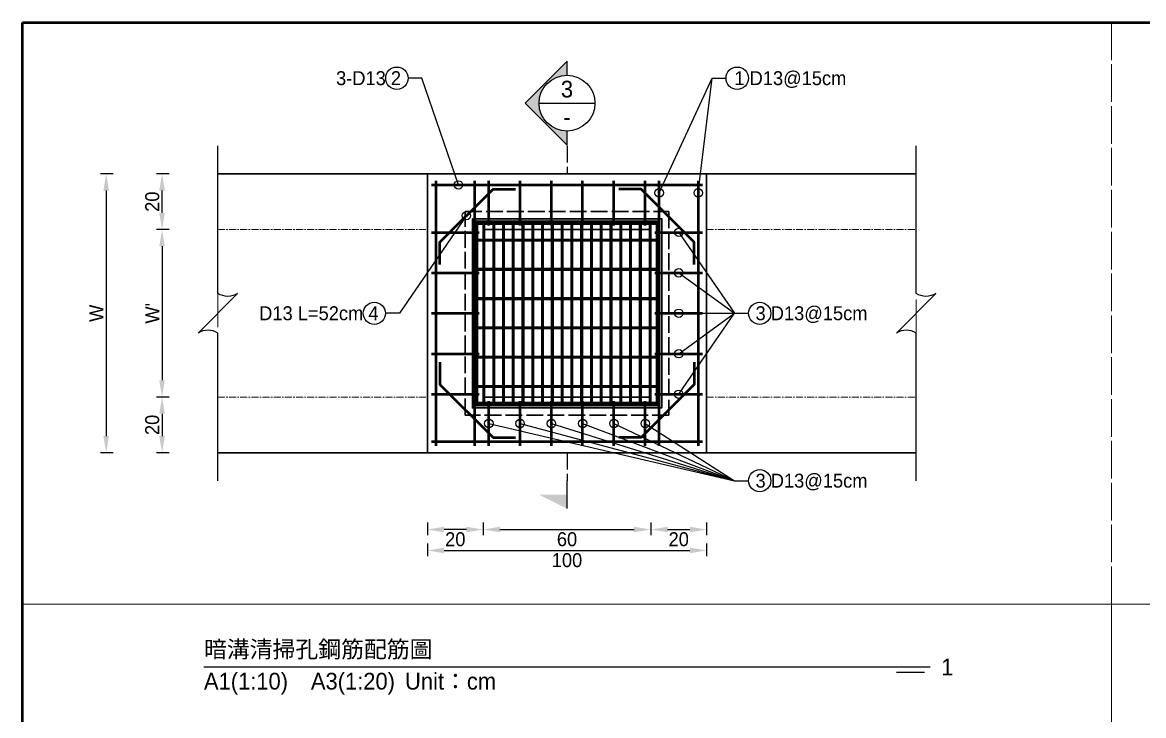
# Model space of a CAD drawing. Extents: x -7340 to 3675, y -3342 to 777.
# Drawn here: x -3420 to -3018.6, y -248.4 to 0 of the extents above; entities that cross this region are included whole.
import ezdxf
from ezdxf import colors
from ezdxf.entities.mleader import LeaderData, LeaderLine
from ezdxf.math import Vec2, Vec3

# ---------------------------------------------------------------- set-up
doc = ezdxf.new("R2010")
doc.units = 0
doc.header["$MEASUREMENT"] = 0
doc.linetypes.add('ACAD_ISO02W100', pattern=[15, 12, -3])
doc.linetypes.add('CENTERX2', pattern=[4, 2.5, -0.5, 0.5, -0.5])
for name, color, linetype, lineweight in [('一、3.基本-變更', 1, 'Continuous', 50), ('二、1.繪圖-既有設施', 8, 'Continuous', 20), ('二、2.繪圖-施作項目', 181, 'Continuous', 30), ('二、5.繪圖-鋼筋', 60, 'Continuous', 50), ('二、6.繪圖-其他施作項目', 35, 'Continuous', 30)]:
    doc.layers.add(name, color=color, linetype=linetype, lineweight=lineweight)
doc.layers.add('一、4.基本-隱藏', color=9, linetype='ACAD_ISO02W100', lineweight=20, plot=False)
doc.layers.add('三、3.文字-註解文字', color=2, linetype='Continuous')
doc.styles.add('次圖名(詳圖)', font='MS PGothic.ttf', dxfattribs={"height": 6})
doc.styles.add('註解文字(詳圖)', font='MS PGothic.ttf', dxfattribs={"height": 5})
doc.dimstyles.new('註解文字(詳圖)', dxfattribs={"dimtxt": 5, "dimasz": 6, "dimexe": 2, "dimexo": 5, "dimgap": 1, "dimtad": 2, "dimzin": 0, "dimdsep": 46, "dimtxsty": '註解文字(詳圖)', "dimcen": 0.1, "dimclrd": 144, "dimclre": 144, "dimclrt": 256, "dimadec": 0, "dimazin": 0, "dimtfac": 1, "dimtofl": 0, "dimtmove": 0, "dimatfit": 3, "dimfxlon": 1, "dimtolj": 1, "dimtzin": 0, "dimlwd": -1, "dimlwe": -1, "dimarcsym": 1})
pattern_1 = [(45, (-4660.3608, 109.4043), (-2.65165, 2.65165), []), (45, (-4659.477, 109.4043), (-2.65165, 2.65165), []), (45, (-4658.593, 109.4043), (-2.65165, 2.65165), []), (45, (-4657.709, 109.4043), (-2.65165, 2.65165), [])]

# ---------------------------------------------------------------- blocks, each defined once
blk = doc.blocks.new('*D136')
at = {"layer": 'Defpoints', "color": 0, "transparency": 16777216}
for p in [(-3275, -134.25), (-3255, -134.25), (-3275, -181.75)]:
    blk.add_point(p, dxfattribs=at)
at = {"layer": '三、3.文字-註解文字', "color": 144, "transparency": 16777216}
for p, q in [((-3275, -179.25), (-3275, -183.75)), ((-3255, -179.25), (-3255, -183.75)), ((-3261, -181.75), (-3269, -181.75))]:
    blk.add_line(p, q, dxfattribs=at)
for points in [[(-3269, -180.75), (-3269, -182.75), (-3275, -181.75)], [(-3261, -180.75), (-3261, -182.75), (-3255, -181.75)]]:
    blk.add_solid(points, dxfattribs=at)
at = {"layer": '三、3.文字-註解文字', "transparency": 16777216, "insert": (-3265, -185.25), "char_height": 5, "attachment_point": 5, "style": '註解文字(詳圖)'}
blk.add_mtext('\\A1;20', dxfattribs=at)
blk = doc.blocks.new('*D137')
at = {"layer": 'Defpoints', "color": 0, "transparency": 16777216}
for p in [(-3255, -134.25), (-3195, -134.25), (-3195, -181.75)]:
    blk.add_point(p, dxfattribs=at)
at = {"layer": '三、3.文字-註解文字', "color": 144, "transparency": 16777216}
for p, q in [((-3255, -179.25), (-3255, -183.75)), ((-3195, -179.25), (-3195, -183.75)), ((-3249, -181.75), (-3201, -181.75))]:
    blk.add_line(p, q, dxfattribs=at)
for points in [[(-3249, -180.75), (-3249, -182.75), (-3255, -181.75)], [(-3201, -180.75), (-3201, -182.75), (-3195, -181.75)]]:
    blk.add_solid(points, dxfattribs=at)
at = {"layer": '三、3.文字-註解文字', "transparency": 16777216, "insert": (-3225, -185.25), "char_height": 5, "attachment_point": 5, "style": '註解文字(詳圖)'}
blk.add_mtext('\\A1;60', dxfattribs=at)
blk = doc.blocks.new('*D138')
at = {"layer": 'Defpoints', "color": 0, "transparency": 16777216}
for p in [(-3195, -134.25), (-3175, -134.25), (-3175, -181.75)]:
    blk.add_point(p, dxfattribs=at)
at = {"layer": '三、3.文字-註解文字', "color": 144, "transparency": 16777216}
for p, q in [((-3195, -179.25), (-3195, -183.75)), ((-3175, -179.25), (-3175, -183.75)), ((-3189, -181.75), (-3181, -181.75))]:
    blk.add_line(p, q, dxfattribs=at)
for points in [[(-3189, -180.75), (-3189, -182.75), (-3195, -181.75)], [(-3181, -180.75), (-3181, -182.75), (-3175, -181.75)]]:
    blk.add_solid(points, dxfattribs=at)
at = {"layer": '三、3.文字-註解文字', "transparency": 16777216, "insert": (-3185, -185.25), "char_height": 5, "attachment_point": 5, "style": '註解文字(詳圖)'}
blk.add_mtext('\\A1;20', dxfattribs=at)
blk = doc.blocks.new('*D139')
at = {"layer": 'Defpoints', "color": 0, "transparency": 16777216}
for p in [(-3275, -154.25), (-3175, -154.25), (-3175, -189.25)]:
    blk.add_point(p, dxfattribs=at)
at = {"layer": '三、3.文字-註解文字', "color": 144, "transparency": 16777216}
for p, q in [((-3275, -186.75), (-3275, -191.25)), ((-3175, -186.75), (-3175, -191.25)), ((-3269, -189.25), (-3181, -189.25))]:
    blk.add_line(p, q, dxfattribs=at)
for points in [[(-3269, -188.25), (-3269, -190.25), (-3275, -189.25)], [(-3181, -188.25), (-3181, -190.25), (-3175, -189.25)]]:
    blk.add_solid(points, dxfattribs=at)
at = {"layer": '三、3.文字-註解文字', "transparency": 16777216, "insert": (-3225, -192.75), "char_height": 5, "attachment_point": 5, "style": '註解文字(詳圖)'}
blk.add_mtext('\\A1;100', dxfattribs=at)
blk = doc.blocks.new('*D140')
at = {"layer": 'Defpoints', "color": 0, "transparency": 16777216}
for p in [(-3370, -54.25), (-3350, -54.25), (-3350, -74.25)]:
    blk.add_point(p, dxfattribs=at)
at = {"layer": '三、3.文字-註解文字', "color": 144, "transparency": 16777216}
for p, q in [((-3367.5, -54.25), (-3372, -54.25)), ((-3370, -68.25), (-3370, -60.25)), ((-3367.5, -74.25), (-3372, -74.25))]:
    blk.add_line(p, q, dxfattribs=at)
for points in [[(-3371, -60.25), (-3369, -60.25), (-3370, -54.25)], [(-3371, -68.25), (-3369, -68.25), (-3370, -74.25)]]:
    blk.add_solid(points, dxfattribs=at)
at = {"layer": '三、3.文字-註解文字', "transparency": 16777216, "insert": (-3373.5, -64.25), "char_height": 5, "attachment_point": 5, "rotation": 90, "style": '註解文字(詳圖)'}
blk.add_mtext('\\A1;20', dxfattribs=at)
blk = doc.blocks.new('*D141')
at = {"layer": 'Defpoints', "color": 0, "transparency": 16777216}
for p in [(-3350, -74.25), (-3370, -134.25), (-3350, -134.25)]:
    blk.add_point(p, dxfattribs=at)
at = {"layer": '三、3.文字-註解文字', "color": 144, "transparency": 16777216}
for p, q in [((-3367.5, -74.25), (-3372, -74.25)), ((-3370, -80.25), (-3370, -128.25)), ((-3367.5, -134.25), (-3372, -134.25))]:
    blk.add_line(p, q, dxfattribs=at)
for points in [[(-3371, -80.25), (-3369, -80.25), (-3370, -74.25)], [(-3371, -128.25), (-3369, -128.25), (-3370, -134.25)]]:
    blk.add_solid(points, dxfattribs=at)
at = {"layer": '三、3.文字-註解文字', "transparency": 16777216, "insert": (-3373.5, -104.25), "char_height": 5, "attachment_point": 5, "rotation": 90, "style": '註解文字(詳圖)'}
blk.add_mtext("\\A1;W'", dxfattribs=at)
blk = doc.blocks.new('*D142')
at = {"layer": 'Defpoints', "color": 0, "transparency": 16777216}
for p in [(-3350, -134.25), (-3370, -154.25), (-3350, -154.25)]:
    blk.add_point(p, dxfattribs=at)
at = {"layer": '三、3.文字-註解文字', "color": 144, "transparency": 16777216}
for p, q in [((-3367.5, -134.25), (-3372, -134.25)), ((-3370, -140.25), (-3370, -148.25)), ((-3367.5, -154.25), (-3372, -154.25))]:
    blk.add_line(p, q, dxfattribs=at)
for points in [[(-3371, -140.25), (-3369, -140.25), (-3370, -134.25)], [(-3371, -148.25), (-3369, -148.25), (-3370, -154.25)]]:
    blk.add_solid(points, dxfattribs=at)
at = {"layer": '三、3.文字-註解文字', "transparency": 16777216, "insert": (-3373.5, -144.25), "char_height": 5, "attachment_point": 5, "rotation": 90, "style": '註解文字(詳圖)'}
blk.add_mtext('\\A1;20', dxfattribs=at)
blk = doc.blocks.new('*D143')
at = {"layer": 'Defpoints', "color": 0, "transparency": 16777216}
for p in [(-3350, -54.25), (-3390, -154.25), (-3350, -154.25)]:
    blk.add_point(p, dxfattribs=at)
at = {"layer": '三、3.文字-註解文字', "color": 144, "transparency": 16777216}
for p, q in [((-3387.5, -54.25), (-3392, -54.25)), ((-3390, -60.25), (-3390, -148.25)), ((-3387.5, -154.25), (-3392, -154.25))]:
    blk.add_line(p, q, dxfattribs=at)
for points in [[(-3391, -60.25), (-3389, -60.25), (-3390, -54.25)], [(-3391, -148.25), (-3389, -148.25), (-3390, -154.25)]]:
    blk.add_solid(points, dxfattribs=at)
at = {"layer": '三、3.文字-註解文字', "transparency": 16777216, "insert": (-3393.5, -104.25), "char_height": 5, "attachment_point": 5, "rotation": 90, "style": '註解文字(詳圖)'}
blk.add_mtext('\\A1;W', dxfattribs=at)
blk = doc.blocks.new('_Small')
at = {"color": 0, "linetype": 'ByBlock', "lineweight": -2}
blk.add_circle((0, 0), 0.25, dxfattribs=at)

msp = doc.modelspace()

# ---------------------------------------------------------------- hatches: boundary and pattern name
at = {"layer": '三、3.文字-註解文字'}
h = msp.add_hatch(color=256, dxfattribs=at)
h.dxf.hatch_style = 1
h.paths.add_polyline_path([(-3225, -13.943), (-3240, -28.943), (-3225, -43.943), (-3225, -38.943, -0.4142136), (-3235, -28.943, -0.4142136), (-3225, -18.943)])
h = msp.add_hatch(color=256, dxfattribs=at)
h.dxf.hatch_style = 1
h.paths.add_polyline_path([(-3235, -169.25), (-3225, -174.25), (-3225, -169.25)])
at = {"layer": '二、6.繪圖-其他施作項目'}
h = msp.add_hatch(color=256, dxfattribs=at)
h.dxf.hatch_style = 1
h.paths.add_polyline_path([(-3258.9, -138.15), (-3191.1, -138.15), (-3191.1, -70.35), (-3258.9, -70.35)])
h.paths.add_polyline_path([(-3258, -137.25), (-3192, -137.25), (-3192, -71.25), (-3258, -71.25)], flags=16)
h = msp.add_hatch(dxfattribs=at)
h.set_pattern_fill('ANSI34', color=256, scale=5)
h.set_pattern_definition(pattern_1)
h.paths.add_polyline_path([(-3193, -77.75), (-3257, -77.75), (-3257, -78.25), (-3193, -78.25)])
h = msp.add_hatch(dxfattribs=at)
h.set_pattern_fill('ANSI34', color=256, scale=5)
h.set_pattern_definition(pattern_1)
h.paths.add_polyline_path([(-3193, -88.25), (-3257, -88.25), (-3257, -88.75), (-3193, -88.75)])
h = msp.add_hatch(dxfattribs=at)
h.set_pattern_fill('ANSI34', color=256, scale=5)
h.set_pattern_definition(pattern_1)
h.paths.add_polyline_path([(-3193, -98.75), (-3257, -98.75), (-3257, -99.25), (-3193, -99.25)])
h = msp.add_hatch(dxfattribs=at)
h.set_pattern_fill('ANSI34', color=256, scale=5)
h.set_pattern_definition(pattern_1)
h.paths.add_polyline_path([(-3193, -109.25), (-3257, -109.25), (-3257, -109.75), (-3193, -109.75)])
h = msp.add_hatch(dxfattribs=at)
h.set_pattern_fill('ANSI34', color=256, scale=5)
h.set_pattern_definition(pattern_1)
h.paths.add_polyline_path([(-3193, -119.75), (-3257, -119.75), (-3257, -120.25), (-3193, -120.25)])
h = msp.add_hatch(dxfattribs=at)
h.set_pattern_fill('ANSI34', color=256, scale=5)
h.set_pattern_definition(pattern_1)
h.paths.add_polyline_path([(-3193, -130.25), (-3257, -130.25), (-3257, -130.75), (-3193, -130.75)])

# ---------------------------------------------------------------- linework, layer by layer
at = {"layer": '一、3.基本-變更'}
msp.add_lwpolyline([(-3420, 0), (0, 0), (0, -507), (-3420, -507)], close=True, dxfattribs=at)
at = {"layer": '一、4.基本-隱藏'}
for points in [[(-3420, 0), (-2640, 0), (-2640, -507), (-3420, -507)], [(-3420, 0), (-3030, 0), (-3030, -208.5), (-3420, -208.5)], [(-3030, 0), (-2730, 0), (-2730, -208.5), (-3030, -208.5)], [(-3350, -54.25), (-3100, -54.25), (-3100, -154.25), (-3350, -154.25)], [(-3420, -208.5), (-3030, -208.5), (-3030, -253.5), (-3420, -253.5)], [(-3030, -208.5), (-2730, -208.5), (-2730, -253.5), (-3030, -253.5)]]:
    msp.add_lwpolyline(points, close=True, dxfattribs=at)
at = {"layer": '三、3.文字-註解文字'}
for points in [[(-3225, -18.943), (-3225, -13.943), (-3240, -28.943), (-3225, -43.943), (-3225, -38.943)], [(-3235, -28.943), (-3215, -28.943)], [(-3225, -174.25), (-3225, -164.25)], [(-3355, -231), (-3095, -231)], [(-3097, -233), (-3107, -233)]]:
    msp.add_lwpolyline(points, dxfattribs=at)
for points in [[(-3350, -164.25), (-3350, -111.321, 0.2828427), (-3357.071, -111.321), (-3342.929, -97.179, -0.2828427), (-3350, -97.179), (-3350, -44.25)], [(-3100, -164.25), (-3100, -111.321, 0.2828427), (-3107.071, -111.321), (-3092.929, -97.179, -0.2828427), (-3100, -97.179), (-3100, -44.25)]]:
    msp.add_lwpolyline(points, format="xyb", dxfattribs=at)
at = {"layer": '三、3.文字-註解文字', "linetype": 'ACAD_ISO02W100', "ltscale": 0.5}
for points in [[(-3225, -44.25), (-3225, -54.25)], [(-3225, -154.25), (-3225, -164.25)]]:
    msp.add_lwpolyline(points, dxfattribs=at)
at = {"layer": '三、3.文字-註解文字'}
for centre, radius in [((-3285.93, -20), 4), ((-3164.07, -20), 4), ((-3225, -28.943), 10), ((-3294, -104.25), 4), ((-3156, -104.25), 4), ((-3156, -164.25), 4)]:
    msp.add_circle(centre, radius, dxfattribs=at)
at = {"layer": '二、1.繪圖-既有設施', "linetype": 'CENTERX2'}
for points in [[(-3350, -74.25), (-3275, -74.25)], [(-3175, -74.25), (-3100, -74.25)], [(-3350, -134.25), (-3275, -134.25)], [(-3175, -134.25), (-3100, -134.25)]]:
    msp.add_lwpolyline(points, dxfattribs=at)
at = {"layer": '二、2.繪圖-施作項目'}
for points in [[(-3350, -54.25), (-3100, -54.25)], [(-3275, -54.25), (-3275, -154.25)], [(-3175, -54.25), (-3175, -154.25)], [(-3350, -154.25), (-3100, -154.25)]]:
    msp.add_lwpolyline(points, dxfattribs=at)
msp.add_lwpolyline([(-3255, -74.25), (-3195, -74.25), (-3195, -134.25), (-3255, -134.25)], close=True, dxfattribs=at)
at = {"layer": '二、5.繪圖-鋼筋'}
for points in [[(-3273.5, -58.25), (-3176.5, -58.25)], [(-3272, -56.75), (-3272, -151.75)], [(-3270.5, -86.75), (-3270.5, -78.75), (-3251.5, -59.75), (-3243.5, -59.75)], [(-3258, -151.75), (-3258, -56.75)], [(-3253, -72.75), (-3253, -56.75)], [(-3241.8, -72.75), (-3241.8, -56.75)], [(-3230.6, -72.75), (-3230.6, -56.75)], [(-3219.4, -72.75), (-3219.4, -56.75)], [(-3208.2, -72.75), (-3208.2, -56.75)], [(-3179.5, -86.75), (-3179.5, -78.75), (-3198.5, -59.75), (-3206.5, -59.75)], [(-3197, -72.75), (-3197, -56.75)], [(-3192, -151.75), (-3192, -56.75)], [(-3178, -56.75), (-3178, -151.75)], [(-3273.5, -75.25), (-3256.5, -75.25)], [(-3193.5, -75.25), (-3176.5, -75.25)], [(-3273.5, -89.75), (-3256.5, -89.75)], [(-3193.5, -89.75), (-3176.5, -89.75)], [(-3273.5, -104.25), (-3256.5, -104.25)], [(-3193.5, -104.25), (-3176.5, -104.25)], [(-3273.5, -118.75), (-3256.5, -118.75)], [(-3193.5, -118.75), (-3176.5, -118.75)], [(-3270.5, -121.75), (-3270.5, -129.75), (-3251.5, -148.75), (-3243.5, -148.75)], [(-3179.5, -121.75), (-3179.5, -129.75), (-3198.5, -148.75), (-3206.5, -148.75)], [(-3273.5, -133.25), (-3256.5, -133.25)], [(-3253, -151.75), (-3253, -135.75)], [(-3241.8, -151.75), (-3241.8, -135.75)], [(-3230.6, -151.75), (-3230.6, -135.75)], [(-3219.4, -151.75), (-3219.4, -135.75)], [(-3208.2, -151.75), (-3208.2, -135.75)], [(-3197, -151.75), (-3197, -135.75)], [(-3193.5, -133.25), (-3176.5, -133.25)], [(-3273.5, -150.25), (-3176.5, -150.25)]]:
    msp.add_lwpolyline(points, dxfattribs=at)
at = {"layer": '二、6.繪圖-其他施作項目', "linetype": 'ACAD_ISO02W100', "ltscale": 0.5}
for points in [[(-3261.5, -67.75), (-3188.5, -67.75), (-3188.5, -140.75), (-3261.5, -140.75)], [(-3255, -74.25), (-3195, -74.25), (-3195, -134.25), (-3255, -134.25)]]:
    msp.add_lwpolyline(points, close=True, dxfattribs=at)
at = {"layer": '二、6.繪圖-其他施作項目'}
for points in [[(-3258.9, -70.35), (-3191.1, -70.35), (-3191.1, -138.15), (-3258.9, -138.15)], [(-3258, -71.25), (-3192, -71.25), (-3192, -137.25), (-3258, -137.25)], [(-3257.5, -71.75), (-3192.5, -71.75), (-3192.5, -136.75), (-3257.5, -136.75)]]:
    msp.add_lwpolyline(points, close=True, dxfattribs=at)
for points in [[(-3257.5, -71.75), (-3192.5, -71.75)], [(-3257.5, -71.75), (-3257.5, -136.75)], [(-3257, -71.75), (-3257, -136.75)], [(-3257, -72.25), (-3193, -72.25)], [(-3255, -72.25), (-3255, -77.75)], [(-3254.5, -72.25), (-3254.5, -77.75)], [(-3251.5, -72.25), (-3251.5, -77.75)], [(-3251, -72.25), (-3251, -77.75)], [(-3248, -72.25), (-3248, -77.75)], [(-3247.5, -72.25), (-3247.5, -77.75)], [(-3244.5, -72.25), (-3244.5, -77.75)], [(-3244, -72.25), (-3244, -77.75)], [(-3241, -72.25), (-3241, -77.75)], [(-3240.5, -72.25), (-3240.5, -77.75)], [(-3237.5, -72.25), (-3237.5, -77.75)], [(-3237, -72.25), (-3237, -77.75)], [(-3234, -72.25), (-3234, -77.75)], [(-3233.5, -72.25), (-3233.5, -77.75)], [(-3230.5, -72.25), (-3230.5, -77.75)], [(-3230, -72.25), (-3230, -77.75)], [(-3227, -72.25), (-3227, -77.75)], [(-3226.5, -72.25), (-3226.5, -77.75)], [(-3223.5, -72.25), (-3223.5, -77.75)], [(-3223, -72.25), (-3223, -77.75)], [(-3220, -72.25), (-3220, -77.75)], [(-3219.5, -72.25), (-3219.5, -77.75)], [(-3216.5, -72.25), (-3216.5, -77.75)], [(-3216, -72.25), (-3216, -77.75)], [(-3213, -72.25), (-3213, -77.75)], [(-3212.5, -72.25), (-3212.5, -77.75)], [(-3209.5, -72.25), (-3209.5, -77.75)], [(-3209, -72.25), (-3209, -77.75)], [(-3206, -72.25), (-3206, -77.75)], [(-3205.5, -72.25), (-3205.5, -77.75)], [(-3202.5, -72.25), (-3202.5, -77.75)], [(-3202, -72.25), (-3202, -77.75)], [(-3199, -72.25), (-3199, -77.75)], [(-3198.5, -72.25), (-3198.5, -77.75)], [(-3195.5, -72.25), (-3195.5, -77.75)], [(-3195, -72.25), (-3195, -77.75)], [(-3193, -71.75), (-3193, -136.75)], [(-3192.5, -71.75), (-3192.5, -136.75)], [(-3257, -77.75), (-3193, -77.75)], [(-3257, -78.25), (-3193, -78.25)], [(-3255, -78.25), (-3255, -88.25)], [(-3254.5, -78.25), (-3254.5, -88.25)], [(-3251.5, -78.25), (-3251.5, -88.25)], [(-3251, -78.25), (-3251, -88.25)], [(-3248, -78.25), (-3248, -88.25)], [(-3247.5, -78.25), (-3247.5, -88.25)], [(-3244.5, -78.25), (-3244.5, -88.25)], [(-3244, -78.25), (-3244, -88.25)], [(-3241, -78.25), (-3241, -88.25)], [(-3240.5, -78.25), (-3240.5, -88.25)], [(-3237.5, -78.25), (-3237.5, -88.25)], [(-3237, -78.25), (-3237, -88.25)], [(-3234, -78.25), (-3234, -88.25)], [(-3233.5, -78.25), (-3233.5, -88.25)], [(-3230.5, -78.25), (-3230.5, -88.25)], [(-3230, -78.25), (-3230, -88.25)], [(-3227, -78.25), (-3227, -88.25)], [(-3226.5, -78.25), (-3226.5, -88.25)], [(-3223.5, -78.25), (-3223.5, -88.25)], [(-3223, -78.25), (-3223, -88.25)], [(-3220, -78.25), (-3220, -88.25)], [(-3219.5, -78.25), (-3219.5, -88.25)], [(-3216.5, -78.25), (-3216.5, -88.25)], [(-3216, -78.25), (-3216, -88.25)], [(-3213, -78.25), (-3213, -88.25)], [(-3212.5, -78.25), (-3212.5, -88.25)], [(-3209.5, -78.25), (-3209.5, -88.25)], [(-3209, -78.25), (-3209, -88.25)], [(-3206, -78.25), (-3206, -88.25)], [(-3205.5, -78.25), (-3205.5, -88.25)], [(-3202.5, -78.25), (-3202.5, -88.25)], [(-3202, -78.25), (-3202, -88.25)], [(-3199, -78.25), (-3199, -88.25)], [(-3198.5, -78.25), (-3198.5, -88.25)], [(-3195.5, -78.25), (-3195.5, -88.25)], [(-3195, -78.25), (-3195, -88.25)], [(-3257, -88.25), (-3193, -88.25)], [(-3257, -88.75), (-3193, -88.75)], [(-3255, -88.75), (-3255, -98.75)], [(-3254.5, -88.75), (-3254.5, -98.75)], [(-3251.5, -88.75), (-3251.5, -98.75)], [(-3251, -88.75), (-3251, -98.75)], [(-3248, -88.75), (-3248, -98.75)], [(-3247.5, -88.75), (-3247.5, -98.75)], [(-3244.5, -88.75), (-3244.5, -98.75)], [(-3244, -88.75), (-3244, -98.75)], [(-3241, -88.75), (-3241, -98.75)], [(-3240.5, -88.75), (-3240.5, -98.75)], [(-3237.5, -88.75), (-3237.5, -98.75)], [(-3237, -88.75), (-3237, -98.75)], [(-3234, -88.75), (-3234, -98.75)], [(-3233.5, -88.75), (-3233.5, -98.75)], [(-3230.5, -88.75), (-3230.5, -98.75)], [(-3230, -88.75), (-3230, -98.75)], [(-3227, -88.75), (-3227, -98.75)], [(-3226.5, -88.75), (-3226.5, -98.75)], [(-3223.5, -88.75), (-3223.5, -98.75)], [(-3223, -88.75), (-3223, -98.75)], [(-3220, -88.75), (-3220, -98.75)], [(-3219.5, -88.75), (-3219.5, -98.75)], [(-3216.5, -88.75), (-3216.5, -98.75)], [(-3216, -88.75), (-3216, -98.75)], [(-3213, -88.75), (-3213, -98.75)], [(-3212.5, -88.75), (-3212.5, -98.75)], [(-3209.5, -88.75), (-3209.5, -98.75)], [(-3209, -88.75), (-3209, -98.75)], [(-3206, -88.75), (-3206, -98.75)], [(-3205.5, -88.75), (-3205.5, -98.75)], [(-3202.5, -88.75), (-3202.5, -98.75)], [(-3202, -88.75), (-3202, -98.75)], [(-3199, -88.75), (-3199, -98.75)], [(-3198.5, -88.75), (-3198.5, -98.75)], [(-3195.5, -88.75), (-3195.5, -98.75)], [(-3195, -88.75), (-3195, -98.75)], [(-3257, -98.75), (-3193, -98.75)], [(-3257, -99.25), (-3193, -99.25)], [(-3255, -99.25), (-3255, -109.25)], [(-3254.5, -99.25), (-3254.5, -109.25)], [(-3251.5, -99.25), (-3251.5, -109.25)], [(-3251, -99.25), (-3251, -109.25)], [(-3248, -99.25), (-3248, -109.25)], [(-3247.5, -99.25), (-3247.5, -109.25)], [(-3244.5, -99.25), (-3244.5, -109.25)], [(-3244, -99.25), (-3244, -109.25)], [(-3241, -99.25), (-3241, -109.25)], [(-3240.5, -99.25), (-3240.5, -109.25)], [(-3237.5, -99.25), (-3237.5, -109.25)], [(-3237, -99.25), (-3237, -109.25)], [(-3234, -99.25), (-3234, -109.25)], [(-3233.5, -99.25), (-3233.5, -109.25)], [(-3230.5, -99.25), (-3230.5, -109.25)], [(-3230, -99.25), (-3230, -109.25)], [(-3227, -99.25), (-3227, -109.25)], [(-3226.5, -99.25), (-3226.5, -109.25)], [(-3223.5, -99.25), (-3223.5, -109.25)], [(-3223, -99.25), (-3223, -109.25)], [(-3220, -99.25), (-3220, -109.25)], [(-3219.5, -99.25), (-3219.5, -109.25)], [(-3216.5, -99.25), (-3216.5, -109.25)], [(-3216, -99.25), (-3216, -109.25)], [(-3213, -99.25), (-3213, -109.25)], [(-3212.5, -99.25), (-3212.5, -109.25)], [(-3209.5, -99.25), (-3209.5, -109.25)], [(-3209, -99.25), (-3209, -109.25)], [(-3206, -99.25), (-3206, -109.25)], [(-3205.5, -99.25), (-3205.5, -109.25)], [(-3202.5, -99.25), (-3202.5, -109.25)], [(-3202, -99.25), (-3202, -109.25)], [(-3199, -99.25), (-3199, -109.25)], [(-3198.5, -99.25), (-3198.5, -109.25)], [(-3195.5, -99.25), (-3195.5, -109.25)], [(-3195, -99.25), (-3195, -109.25)], [(-3257, -109.25), (-3193, -109.25)], [(-3257, -109.75), (-3193, -109.75)], [(-3255, -109.75), (-3255, -119.75)], [(-3254.5, -109.75), (-3254.5, -119.75)], [(-3251.5, -109.75), (-3251.5, -119.75)], [(-3251, -109.75), (-3251, -119.75)], [(-3248, -109.75), (-3248, -119.75)], [(-3247.5, -109.75), (-3247.5, -119.75)], [(-3244.5, -109.75), (-3244.5, -119.75)], [(-3244, -109.75), (-3244, -119.75)], [(-3241, -109.75), (-3241, -119.75)], [(-3240.5, -109.75), (-3240.5, -119.75)], [(-3237.5, -109.75), (-3237.5, -119.75)], [(-3237, -109.75), (-3237, -119.75)], [(-3234, -109.75), (-3234, -119.75)], [(-3233.5, -109.75), (-3233.5, -119.75)], [(-3230.5, -109.75), (-3230.5, -119.75)], [(-3230, -109.75), (-3230, -119.75)], [(-3227, -109.75), (-3227, -119.75)], [(-3226.5, -109.75), (-3226.5, -119.75)], [(-3223.5, -109.75), (-3223.5, -119.75)], [(-3223, -109.75), (-3223, -119.75)], [(-3220, -109.75), (-3220, -119.75)], [(-3219.5, -109.75), (-3219.5, -119.75)], [(-3216.5, -109.75), (-3216.5, -119.75)], [(-3216, -109.75), (-3216, -119.75)], [(-3213, -109.75), (-3213, -119.75)], [(-3212.5, -109.75), (-3212.5, -119.75)], [(-3209.5, -109.75), (-3209.5, -119.75)], [(-3209, -109.75), (-3209, -119.75)], [(-3206, -109.75), (-3206, -119.75)], [(-3205.5, -109.75), (-3205.5, -119.75)], [(-3202.5, -109.75), (-3202.5, -119.75)], [(-3202, -109.75), (-3202, -119.75)], [(-3199, -109.75), (-3199, -119.75)], [(-3198.5, -109.75), (-3198.5, -119.75)], [(-3195.5, -109.75), (-3195.5, -119.75)], [(-3195, -109.75), (-3195, -119.75)], [(-3257, -119.75), (-3193, -119.75)], [(-3257, -120.25), (-3193, -120.25)], [(-3255, -120.25), (-3255, -130.25)], [(-3254.5, -120.25), (-3254.5, -130.25)], [(-3251.5, -120.25), (-3251.5, -130.25)], [(-3251, -120.25), (-3251, -130.25)], [(-3248, -120.25), (-3248, -130.25)], [(-3247.5, -120.25), (-3247.5, -130.25)], [(-3244.5, -120.25), (-3244.5, -130.25)], [(-3244, -120.25), (-3244, -130.25)], [(-3241, -120.25), (-3241, -130.25)], [(-3240.5, -120.25), (-3240.5, -130.25)], [(-3237.5, -120.25), (-3237.5, -130.25)], [(-3237, -120.25), (-3237, -130.25)], [(-3234, -120.25), (-3234, -130.25)], [(-3233.5, -120.25), (-3233.5, -130.25)], [(-3230.5, -120.25), (-3230.5, -130.25)], [(-3230, -120.25), (-3230, -130.25)], [(-3227, -120.25), (-3227, -130.25)], [(-3226.5, -120.25), (-3226.5, -130.25)], [(-3223.5, -120.25), (-3223.5, -130.25)], [(-3223, -120.25), (-3223, -130.25)], [(-3220, -120.25), (-3220, -130.25)], [(-3219.5, -120.25), (-3219.5, -130.25)], [(-3216.5, -120.25), (-3216.5, -130.25)], [(-3216, -120.25), (-3216, -130.25)], [(-3213, -120.25), (-3213, -130.25)], [(-3212.5, -120.25), (-3212.5, -130.25)], [(-3209.5, -120.25), (-3209.5, -130.25)], [(-3209, -120.25), (-3209, -130.25)], [(-3206, -120.25), (-3206, -130.25)], [(-3205.5, -120.25), (-3205.5, -130.25)], [(-3202.5, -120.25), (-3202.5, -130.25)], [(-3202, -120.25), (-3202, -130.25)], [(-3199, -120.25), (-3199, -130.25)], [(-3198.5, -120.25), (-3198.5, -130.25)], [(-3195.5, -120.25), (-3195.5, -130.25)], [(-3195, -120.25), (-3195, -130.25)], [(-3257, -130.25), (-3193, -130.25)], [(-3257, -130.75), (-3193, -130.75)], [(-3255, -130.75), (-3255, -136.25)], [(-3254.5, -130.75), (-3254.5, -136.25)], [(-3251.5, -130.75), (-3251.5, -136.25)], [(-3251, -130.75), (-3251, -136.25)], [(-3248, -130.75), (-3248, -136.25)], [(-3247.5, -130.75), (-3247.5, -136.25)], [(-3244.5, -130.75), (-3244.5, -136.25)], [(-3244, -130.75), (-3244, -136.25)], [(-3241, -130.75), (-3241, -136.25)], [(-3240.5, -130.75), (-3240.5, -136.25)], [(-3237.5, -130.75), (-3237.5, -136.25)], [(-3237, -130.75), (-3237, -136.25)], [(-3234, -130.75), (-3234, -136.25)], [(-3233.5, -130.75), (-3233.5, -136.25)], [(-3230.5, -130.75), (-3230.5, -136.25)], [(-3230, -130.75), (-3230, -136.25)], [(-3227, -130.75), (-3227, -136.25)], [(-3226.5, -130.75), (-3226.5, -136.25)], [(-3223.5, -130.75), (-3223.5, -136.25)], [(-3223, -130.75), (-3223, -136.25)], [(-3220, -130.75), (-3220, -136.25)], [(-3219.5, -130.75), (-3219.5, -136.25)], [(-3216.5, -130.75), (-3216.5, -136.25)], [(-3216, -130.75), (-3216, -136.25)], [(-3213, -130.75), (-3213, -136.25)], [(-3212.5, -130.75), (-3212.5, -136.25)], [(-3209.5, -130.75), (-3209.5, -136.25)], [(-3209, -130.75), (-3209, -136.25)], [(-3206, -130.75), (-3206, -136.25)], [(-3205.5, -130.75), (-3205.5, -136.25)], [(-3202.5, -130.75), (-3202.5, -136.25)], [(-3202, -130.75), (-3202, -136.25)], [(-3199, -130.75), (-3199, -136.25)], [(-3198.5, -130.75), (-3198.5, -136.25)], [(-3195.5, -130.75), (-3195.5, -136.25)], [(-3195, -130.75), (-3195, -136.25)], [(-3257, -136.25), (-3193, -136.25)], [(-3257.5, -136.75), (-3192.5, -136.75)]]:
    msp.add_lwpolyline(points, dxfattribs=at)

# ---------------------------------------------------------------- texts
at = {"layer": '三、3.文字-註解文字', "char_height": 6}
for s, width, gutter_width, insert, attachment_point, style in [('3', 6.60394, 25, (-3225, -23.943), 5, '註解文字(詳圖)'), ('-', 6.60394, 25, (-3225, -33.943), 5, '註解文字(詳圖)'), ('{\\fMS PGothic|b0|i0|c128|p34;暗溝}清掃孔{\\fMS PGothic|b0|i0|c128|p34;鋼筋配筋圖}', 113.35584, 15, (-3355, -225), 4, '次圖名(詳圖)'), ('1', 3, 15, (-3091, -231), 4, '次圖名(詳圖)'), ('A1(1:10)\u3000A3(1:20){\\fMS PGothic|b0|i0|c128|p34;^IUnit：cm}', 136.03259, 15, (-3355, -237), 4, '次圖名(詳圖)')]:
    msp.add_mtext_dynamic_manual_height_columns(s, width=width, gutter_width=gutter_width, heights=[0], dxfattribs=dict(at, insert=insert, attachment_point=attachment_point, style=style))

# ---------------------------------------------------------------- dimensions: what is measured, and where the dimension line sits
at = {"layer": '三、3.文字-註解文字'}
for base, p1, p2, text, picture, middle in [((-3390, -154.25), (-3350, -54.25), (-3350, -154.25), 'W', '*D143', (-3393.5, -104.25)), ((-3370, -54.25), (-3350, -74.25), (-3350, -54.25), '20', '*D140', (-3373.5, -64.25)), ((-3370, -134.25), (-3350, -74.25), (-3350, -134.25), "W'", '*D141', (-3373.5, -104.25)), ((-3370, -154.25), (-3350, -134.25), (-3350, -154.25), '20', '*D142', (-3373.5, -144.25))]:
    dim = msp.add_linear_dim(base=base, p1=p1, p2=p2, angle=90, text=text, dimstyle='註解文字(詳圖)', dxfattribs=at)
    dim.commit()
    dim.dimension.update_dxf_attribs({"geometry": picture, "text_midpoint": middle})
for base, p1, p2, text, picture, middle in [((-3275, -181.75), (-3255, -134.25), (-3275, -134.25), '20', '*D136', (-3265, -185.25)), ((-3195, -181.75), (-3255, -134.25), (-3195, -134.25), '60', '*D137', (-3225, -185.25)), ((-3175, -181.75), (-3195, -134.25), (-3175, -134.25), '20', '*D138', (-3185, -185.25)), ((-3175, -189.25), (-3275, -154.25), (-3175, -154.25), '100', '*D139', (-3225, -192.75))]:
    dim = msp.add_linear_dim(base=base, p1=p1, p2=p2, text=text, dimstyle='註解文字(詳圖)', dxfattribs=at)
    dim.commit()
    dim.dimension.update_dxf_attribs({"geometry": picture, "text_midpoint": middle})

# ---------------------------------------------------------------- leaders
ml = msp.add_multileader_mtext('Standard', dxfattribs=at)
ml.set_content('{\\fMS PGothic|b0|i0|c128|p34;3-D13 }2{\\fMS PGothic|b0|i0|c128|p34; }', color=256, style='註解文字(詳圖)')
ml.set_leader_properties(color=144, linetype='ByLayer', lineweight=-1)
ml.set_arrow_properties(name='SMALL')
ml.build(insert=Vec2(0, 0))
ml.multileader.update_dxf_attribs({"dogleg_length": 5, "arrow_head_size": 6})
ctx = ml.context
ctx.base_point, ctx.char_height, ctx.arrow_head_size, ctx.landing_gap_size, ctx.plane_origin = Vec3(-3311.305, -20), 5, 6, 2.5, Vec3(-3375.339, -67.835)
ctx.text_align_type = 2
notes = []
notes.append((ctx, [(1, (1, 1, 0), (-3276.93, -20), (-1, 0), 5, [(0, [(-3263.884, -58.25)], 0, [])])]))
ctx.mtext.insert, ctx.mtext.width, ctx.mtext.alignment, ctx.mtext.flow_direction = Vec3(-3284.43, -17.486), 42.33146, 3, 5
ml = msp.add_multileader_mtext('Standard', dxfattribs=at)
ml.set_content('{\\fMS PGothic|b0|i0|c128|p34;1 }D13@15cm', color=256, style='註解文字(詳圖)')
ml.set_leader_properties(color=144, linetype='ByLayer', lineweight=-1)
ml.set_arrow_properties(name='SMALL')
ml.build(insert=Vec2(0, 0))
ml.multileader.update_dxf_attribs({"dogleg_length": 5, "arrow_head_size": 6})
ctx = ml.context
ctx.base_point, ctx.char_height, ctx.arrow_head_size, ctx.landing_gap_size, ctx.plane_origin = Vec3(-3168.07, -20), 5, 6, 3, Vec3(-3210.695, -67.835)
notes.append((ctx, [(0, (1, 1, 0), (-3173.07, -20), (1, 0), 5, [(0, [(-3192, -61.081)], 0, [])])]))
ctx.mtext.insert, ctx.mtext.flow_direction = Vec3(-3165.07, -17.486), 5
ml = msp.add_multileader_mtext('Standard', dxfattribs=at)
ml.set_content('{\\fMS PGothic|b0|i0|c128|p34; }', color=256, style='註解文字(詳圖)')
ml.set_leader_properties(color=144, linetype='ByLayer', lineweight=-1)
ml.set_arrow_properties(name='SMALL')
ml.build(insert=Vec2(0, 0))
ml.multileader.update_dxf_attribs({"dogleg_length": 5, "arrow_head_size": 6})
ctx = ml.context
ctx.base_point, ctx.char_height, ctx.arrow_head_size, ctx.landing_gap_size, ctx.plane_origin = Vec3(-3168.07, -20), 5, 6, 3, Vec3(-3196.695, -67.835)
notes.append((ctx, [(0, (1, 1, 0), (-3173.07, -20), (1, 0), 5, [(0, [(-3178, -61.081)], 0, [])])]))
ctx.mtext.insert, ctx.mtext.flow_direction = Vec3(-3165.07, -17.5), 5
ml = msp.add_multileader_mtext('Standard', dxfattribs=at)
ml.set_content('{\\fMS PGothic|b0|i0|c128|p34;D13 }L=52cm{\\fMS PGothic|b0|i0|c128|p34; 4 }', color=256, style='註解文字(詳圖)')
ml.set_leader_properties(color=144, linetype='ByLayer', lineweight=-1)
ml.set_arrow_properties(name='SMALL')
ml.build(insert=Vec2(0, 0))
ml.multileader.update_dxf_attribs({"dogleg_length": 5, "arrow_head_size": 6})
ctx = ml.context
ctx.base_point, ctx.char_height, ctx.arrow_head_size, ctx.landing_gap_size, ctx.plane_origin = Vec3(-3338.153, -104.25), 5, 6, 2.5, Vec3(-3383.409, -152.085)
ctx.text_align_type = 2
notes.append((ctx, [(1, (1, 1, 0), (-3285, -104.25), (-1, 0), 5, [(0, [(-3261, -69.25)], 0, [])])]))
ctx.mtext.insert, ctx.mtext.width, ctx.mtext.alignment, ctx.mtext.flow_direction = Vec3(-3292.5, -101.736), 45.36597, 3, 5
ml = msp.add_multileader_mtext('Standard', dxfattribs=at)
ml.set_content('3{\\fMS PGothic|b0|i0|c128|p34; D13@15cm}', color=256, style='註解文字(詳圖)')
ml.set_leader_properties(color=144, linetype='ByLayer', lineweight=-1)
ml.set_arrow_properties(name='SMALL')
ml.build(insert=Vec2(0, 0))
ml.multileader.update_dxf_attribs({"dogleg_length": 5, "arrow_head_size": 6})
ctx = ml.context
ctx.base_point, ctx.char_height, ctx.arrow_head_size, ctx.landing_gap_size, ctx.plane_origin = Vec3(-3160, -104.25), 5, 6, 2.5, Vec3(-3202.625, -152.085)
notes.append((ctx, [(0, (1, 1, 0), (-3165, -104.25), (1, 0), 5, [(0, [(-3185, -75.25)], 0, [])])]))
ctx.mtext.insert, ctx.mtext.flow_direction = Vec3(-3157.5, -101.736), 5
ml = msp.add_multileader_mtext('Standard', dxfattribs=at)
ml.set_content('{\\fMS PGothic|b0|i0|c128|p34; }', color=256, style='註解文字(詳圖)')
ml.set_leader_properties(color=144, linetype='ByLayer', lineweight=-1)
ml.set_arrow_properties(name='SMALL')
ml.build(insert=Vec2(0, 0))
ml.multileader.update_dxf_attribs({"dogleg_length": 5, "arrow_head_size": 6})
ctx = ml.context
ctx.base_point, ctx.char_height, ctx.arrow_head_size, ctx.landing_gap_size, ctx.plane_origin = Vec3(-3160, -104.25), 5, 6, 3, Vec3(-3188.625, -152.085)
notes.append((ctx, [(0, (1, 1, 0), (-3165, -104.25), (1, 0), 5, [(0, [(-3185, -89.75)], 0, [])])]))
ctx.mtext.insert, ctx.mtext.flow_direction = Vec3(-3157, -101.75), 5
ml = msp.add_multileader_mtext('Standard', dxfattribs=at)
ml.set_content('{\\fMS PGothic|b0|i0|c128|p34; }', color=256, style='註解文字(詳圖)')
ml.set_leader_properties(color=144, linetype='ByLayer', lineweight=-1)
ml.set_arrow_properties(name='SMALL')
ml.build(insert=Vec2(0, 0))
ml.multileader.update_dxf_attribs({"dogleg_length": 5, "arrow_head_size": 6})
ctx = ml.context
ctx.base_point, ctx.char_height, ctx.arrow_head_size, ctx.landing_gap_size, ctx.plane_origin = Vec3(-3160, -104.25), 5, 6, 3, Vec3(-3188.625, -166.585)
notes.append((ctx, [(0, (1, 1, 0), (-3165, -104.25), (1, 0), 5, [(0, [(-3185, -104.25)], 0, [])])]))
ctx.mtext.insert, ctx.mtext.flow_direction = Vec3(-3157, -101.75), 5
ml = msp.add_multileader_mtext('Standard', dxfattribs=at)
ml.set_content('{\\fMS PGothic|b0|i0|c128|p34; }', color=256, style='註解文字(詳圖)')
ml.set_leader_properties(color=144, linetype='ByLayer', lineweight=-1)
ml.set_arrow_properties(name='SMALL')
ml.build(insert=Vec2(0, 0))
ml.multileader.update_dxf_attribs({"dogleg_length": 5, "arrow_head_size": 6})
ctx = ml.context
ctx.base_point, ctx.char_height, ctx.arrow_head_size, ctx.landing_gap_size, ctx.plane_origin = Vec3(-3160, -104.25), 5, 6, 3, Vec3(-3188.625, -181.085)
notes.append((ctx, [(0, (1, 1, 0), (-3165, -104.25), (1, 0), 5, [(0, [(-3185, -118.75)], 0, [])])]))
ctx.mtext.insert, ctx.mtext.flow_direction = Vec3(-3157, -101.75), 5
ml = msp.add_multileader_mtext('Standard', dxfattribs=at)
ml.set_content('{\\fMS PGothic|b0|i0|c128|p34; }', color=256, style='註解文字(詳圖)')
ml.set_leader_properties(color=144, linetype='ByLayer', lineweight=-1)
ml.set_arrow_properties(name='SMALL')
ml.build(insert=Vec2(0, 0))
ml.multileader.update_dxf_attribs({"dogleg_length": 5, "arrow_head_size": 6})
ctx = ml.context
ctx.base_point, ctx.char_height, ctx.arrow_head_size, ctx.landing_gap_size, ctx.plane_origin = Vec3(-3160, -104.25), 5, 6, 3, Vec3(-3188.625, -195.585)
notes.append((ctx, [(0, (1, 1, 0), (-3165, -104.25), (1, 0), 5, [(0, [(-3185, -133.25)], 0, [])])]))
ctx.mtext.insert, ctx.mtext.flow_direction = Vec3(-3157, -101.75), 5
ml = msp.add_multileader_mtext('Standard', dxfattribs=at)
ml.set_content('{\\fMS PGothic|b0|i0|c128|p34; }', color=256, style='註解文字(詳圖)')
ml.set_leader_properties(color=144, linetype='ByLayer', lineweight=-1)
ml.set_arrow_properties(name='SMALL')
ml.build(insert=Vec2(0, 0))
ml.multileader.update_dxf_attribs({"dogleg_length": 5, "arrow_head_size": 6})
ctx = ml.context
ctx.base_point, ctx.char_height, ctx.arrow_head_size, ctx.landing_gap_size, ctx.plane_origin = Vec3(-3160, -164.25), 5, 6, 3, Vec3(-3188.625, -255.585)
notes.append((ctx, [(0, (1, 1, 0), (-3165, -164.25), (1, 0), 5, [(0, [(-3253, -143.75)], 0, [])])]))
ctx.mtext.insert, ctx.mtext.flow_direction = Vec3(-3157, -161.75), 5
ml = msp.add_multileader_mtext('Standard', dxfattribs=at)
ml.set_content('{\\fMS PGothic|b0|i0|c128|p34; }', color=256, style='註解文字(詳圖)')
ml.set_leader_properties(color=144, linetype='ByLayer', lineweight=-1)
ml.set_arrow_properties(name='SMALL')
ml.build(insert=Vec2(0, 0))
ml.multileader.update_dxf_attribs({"dogleg_length": 5, "arrow_head_size": 6})
ctx = ml.context
ctx.base_point, ctx.char_height, ctx.arrow_head_size, ctx.landing_gap_size, ctx.plane_origin = Vec3(-3160, -164.25), 5, 6, 3, Vec3(-3188.625, -241.085)
notes.append((ctx, [(0, (1, 1, 0), (-3165, -164.25), (1, 0), 5, [(0, [(-3241.8, -143.75)], 0, [])])]))
ctx.mtext.insert, ctx.mtext.flow_direction = Vec3(-3157, -161.75), 5
ml = msp.add_multileader_mtext('Standard', dxfattribs=at)
ml.set_content('{\\fMS PGothic|b0|i0|c128|p34; }', color=256, style='註解文字(詳圖)')
ml.set_leader_properties(color=144, linetype='ByLayer', lineweight=-1)
ml.set_arrow_properties(name='SMALL')
ml.build(insert=Vec2(0, 0))
ml.multileader.update_dxf_attribs({"dogleg_length": 5, "arrow_head_size": 6})
ctx = ml.context
ctx.base_point, ctx.char_height, ctx.arrow_head_size, ctx.landing_gap_size, ctx.plane_origin = Vec3(-3160, -164.25), 5, 6, 3, Vec3(-3188.625, -226.585)
notes.append((ctx, [(0, (1, 1, 0), (-3165, -164.25), (1, 0), 5, [(0, [(-3230.6, -143.75)], 0, [])])]))
ctx.mtext.insert, ctx.mtext.flow_direction = Vec3(-3157, -161.75), 5
ml = msp.add_multileader_mtext('Standard', dxfattribs=at)
ml.set_content('{\\fMS PGothic|b0|i0|c128|p34; }', color=256, style='註解文字(詳圖)')
ml.set_leader_properties(color=144, linetype='ByLayer', lineweight=-1)
ml.set_arrow_properties(name='SMALL')
ml.build(insert=Vec2(0, 0))
ml.multileader.update_dxf_attribs({"dogleg_length": 5, "arrow_head_size": 6})
ctx = ml.context
ctx.base_point, ctx.char_height, ctx.arrow_head_size, ctx.landing_gap_size, ctx.plane_origin = Vec3(-3160, -164.25), 5, 6, 3, Vec3(-3188.625, -212.085)
notes.append((ctx, [(0, (1, 1, 0), (-3165, -164.25), (1, 0), 5, [(0, [(-3219.4, -143.75)], 0, [])])]))
ctx.mtext.insert, ctx.mtext.flow_direction = Vec3(-3157, -161.75), 5
ml = msp.add_multileader_mtext('Standard', dxfattribs=at)
ml.set_content('3{\\fMS PGothic|b0|i0|c128|p34; D13@15cm}', color=256, style='註解文字(詳圖)')
ml.set_leader_properties(color=144, linetype='ByLayer', lineweight=-1)
ml.set_arrow_properties(name='SMALL')
ml.build(insert=Vec2(0, 0))
ml.multileader.update_dxf_attribs({"dogleg_length": 5, "arrow_head_size": 6})
ctx = ml.context
ctx.base_point, ctx.char_height, ctx.arrow_head_size, ctx.landing_gap_size, ctx.plane_origin = Vec3(-3160, -164.25), 5, 6, 2.5, Vec3(-3202.625, -212.085)
notes.append((ctx, [(0, (1, 1, 0), (-3165, -164.25), (1, 0), 5, [(0, [(-3208.2, -143.75)], 0, [])])]))
ctx.mtext.insert, ctx.mtext.flow_direction = Vec3(-3157.5, -161.736), 5
ml = msp.add_multileader_mtext('Standard', dxfattribs=at)
ml.set_content('{\\fMS PGothic|b0|i0|c128|p34; }', color=256, style='註解文字(詳圖)')
ml.set_leader_properties(color=144, linetype='ByLayer', lineweight=-1)
ml.set_arrow_properties(name='SMALL')
ml.build(insert=Vec2(0, 0))
ml.multileader.update_dxf_attribs({"dogleg_length": 5, "arrow_head_size": 6})
ctx = ml.context
ctx.base_point, ctx.char_height, ctx.arrow_head_size, ctx.landing_gap_size, ctx.plane_origin = Vec3(-3160, -164.25), 5, 6, 2.5, Vec3(-3191.425, -212.085)
notes.append((ctx, [(0, (1, 1, 0), (-3165, -164.25), (1, 0), 5, [(0, [(-3197, -143.75)], 0, [])])]))
ctx.mtext.insert, ctx.mtext.flow_direction = Vec3(-3157.5, -161.75), 5
for ctx, leaders in notes:
    for number, flags, end, landing, length, lines in leaders:
        leader = LeaderData()
        leader.index, (leader.has_last_leader_line, leader.has_dogleg_vector, leader.attachment_direction) = number, flags
        leader.last_leader_point, leader.dogleg_vector, leader.dogleg_length = Vec3(end), Vec3(landing), length
        for number, points, colour, breaks in lines:
            line = LeaderLine()
            line.index, line.vertices, line.color, line.breaks = number, Vec3.list(points), colors.encode_raw_color(colour), breaks
            leader.lines.append(line)
        ctx.leaders.append(leader)

doc.saveas('drawing.dxf')
